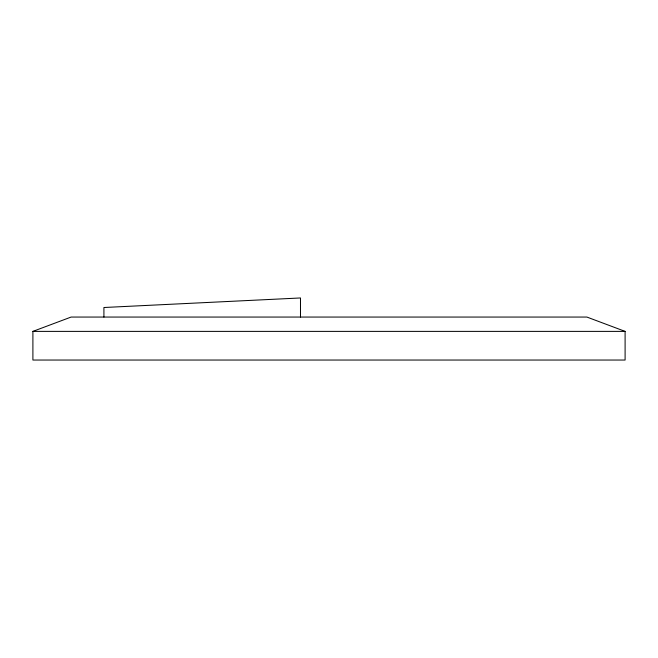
<?xml version="1.0" encoding="UTF-8"?>
<svg xmlns="http://www.w3.org/2000/svg" width="658" height="658" viewBox="0 0 658 658"><rect width="100%" height="100%" fill="white"/><g stroke="black" fill="none" stroke-linecap="round" stroke-linejoin="round"><path stroke-width="0.99" d="M32.9 331.385L71.105 317.057L586.895 317.057L625.1 331.385L625.1 360.041L32.9 360.041L32.9 331.385L625.1 331.385M300.484 317.057L300.484 297.959L103.915 307.508L103.915 317.057"/></g></svg>
